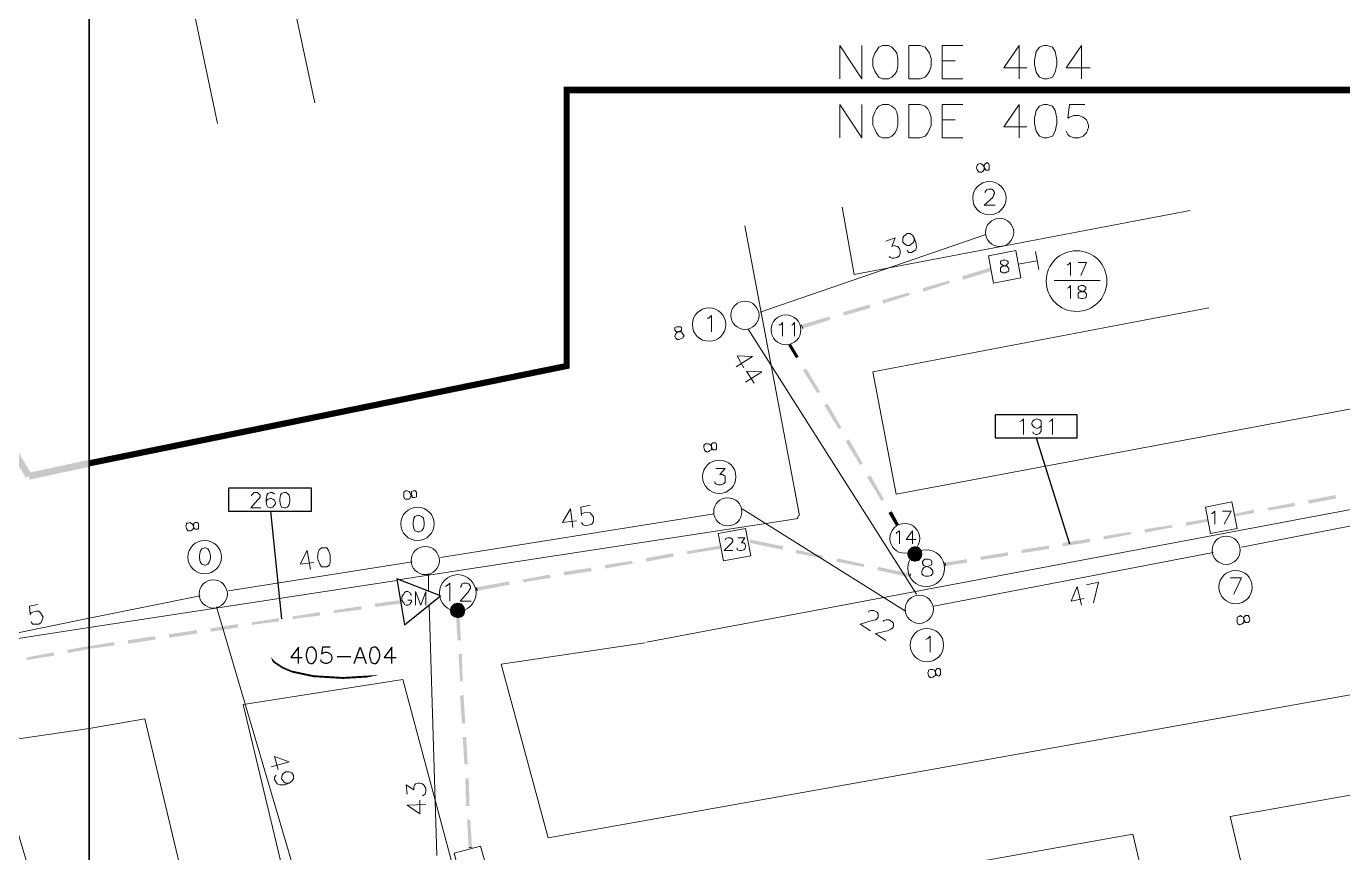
# Model space of a CAD drawing. Header units: millimetres. Extents: x -5 to 817, y 96 to 1062.
# Drawn here: x 134.7 to 261.7, y 830.2 to 910 of the extents above; entities that cross this region are included whole.
import ezdxf

# ---------------------------------------------------------------- set-up
doc = ezdxf.new("R2010")
doc.units = ezdxf.units.MM
for name, color, linetype, true_color in [('PDF_AERIAL', 8, 'Continuous', 0x808080), ('PDF_BORDER', 13, 'Continuous', 0xb85c5c), ('PDF_FEED', 11, 'Continuous', 0xff7f7f), ('PDF_FIBER', 8, 'Continuous', 0x808080), ('PDF_HCOUNT', 8, 'Continuous', 0x808080), ('PDF_LINEEXT', 73, 'Continuous', 0xa5dd6e), ('PDF_NODEBOUNDARY', 8, 'Continuous', 0x808080), ('PDF_POLENUMBER', 8, 'Continuous', 0x808080), ('PDF_RDBKGRD', 8, 'Continuous', 0x808080), ('PDF_STRAND', 8, 'Continuous', 0x808080)]:
    doc.layers.add(name, color=color, linetype=linetype, true_color=true_color)
doc.layers.add('PDF_DISTANCE', color=7, linetype='Continuous')

msp = doc.modelspace()

# ---------------------------------------------------------------- linework, layer by layer
at = {"layer": 'PDF_AERIAL', "lineweight": 9}
for points in [[(205.52, 882.37), (227.29, 889.87)], [(217.64, 889.22), (218.55, 889.55), (218.22, 888.72), (218.46, 888.8), (218.71, 888.72), (218.79, 888.72), (218.96, 888.47), (219.04, 888.31), (219.04, 888.06), (218.96, 887.81), (218.71, 887.65), (218.46, 887.57), (218.22, 887.57), (218.05, 887.65), (217.97, 887.73)], [(220.36, 889.55), (220.36, 889.22), (220.28, 889.05), (220.03, 888.89), (219.95, 888.8), (219.7, 888.8), (219.45, 888.97), (219.29, 889.13), (219.29, 889.22), (219.29, 889.55), (219.37, 889.71), (219.62, 889.87), (219.7, 889.96), (219.95, 889.96), (220.2, 889.79), (220.36, 889.55), (220.53, 889.13), (220.61, 888.64), (220.53, 888.39), (220.28, 888.23), (220.11, 888.14), (219.87, 888.14), (219.7, 888.31)], [(220.61, 855.16), (204.37, 880.72)], [(203.21, 877.1), (204.78, 878.08), (203.29, 878.17), (203.95, 877.01)], [(204.12, 875.61), (205.68, 876.6), (204.2, 876.68), (204.94, 875.53)], [(187.46, 861.6), (187.22, 863.41), (186.47, 862.09), (187.79, 862.25)], [(189.11, 863.74), (188.21, 863.57), (188.29, 862.75), (188.29, 862.91), (188.54, 863), (188.78, 863.08), (189.11, 863), (189.28, 862.83), (189.44, 862.58), (189.44, 862.42), (189.44, 862.17), (189.28, 861.93), (189.03, 861.84), (188.78, 861.76), (188.45, 861.84), (188.37, 861.93), (188.29, 862.09)], [(203.79, 863.41), (219.54, 853.52)], [(251.94, 859.7), (274.45, 864.07)], [(174.68, 858.71), (201.07, 862.91)], [(162.15, 857.56), (161.82, 859.37), (161.16, 858.05), (162.48, 858.21)], [(222.26, 854.01), (249.22, 859.2)], [(154.24, 855.49), (171.96, 858.3)], [(173.53, 857.14), (173.53, 855.49)], [(236.52, 854.09), (236.11, 855.91), (235.53, 854.5), (236.77, 854.75)], [(237.67, 854.34), (238.17, 856.32), (237.01, 856.07)], [(118.7, 848.32), (140.8, 852.86), (151.52, 855)], [(135.85, 854.18), (135.03, 854.01), (135.11, 853.19), (135.19, 853.35), (135.36, 853.43), (135.69, 853.52), (135.93, 853.52), (136.1, 853.35), (136.26, 853.1), (136.35, 852.94), (136.26, 852.69), (136.18, 852.44), (135.93, 852.28), (135.69, 852.28), (135.36, 852.28), (135.27, 852.36), (135.19, 852.53)], [(162.15, 823.17), (153.08, 853.93)], [(173.61, 854.18), (174.35, 829.94)], [(215.99, 853.43), (215.99, 853.52), (216.16, 853.6), (216.32, 853.6), (216.49, 853.6), (216.82, 853.43), (216.9, 853.27), (216.9, 853.19), (216.9, 852.94), (216.82, 852.77), (216.65, 852.69), (216.32, 852.61), (215.17, 852.28), (216.16, 851.62)], [(217.39, 852.53), (217.47, 852.61), (217.64, 852.69), (217.8, 852.69), (217.97, 852.69), (218.22, 852.53), (218.38, 852.36), (218.38, 852.2), (218.38, 852.03), (218.3, 851.87), (218.13, 851.78), (217.8, 851.62), (216.65, 851.37), (217.64, 850.71)], [(158.36, 838.51), (160.09, 839), (158.69, 839.5), (159.02, 838.26)], [(160.09, 836.94), (159.76, 836.94), (159.6, 837.03), (159.43, 837.27), (159.35, 837.36), (159.43, 837.69), (159.51, 837.85), (159.76, 838.02), (159.84, 838.02), (160.09, 838.02), (160.34, 837.93), (160.5, 837.69), (160.5, 837.6), (160.5, 837.36), (160.34, 837.11), (160.09, 836.94), (159.68, 836.78), (159.18, 836.78), (158.94, 836.86), (158.77, 837.11), (158.69, 837.27), (158.69, 837.52), (158.85, 837.69)], [(171.47, 835.87), (171.39, 836.78), (172.13, 836.28), (172.13, 836.53), (172.21, 836.78), (172.29, 836.86), (172.54, 836.94), (172.71, 836.94), (172.95, 836.86), (173.12, 836.7), (173.28, 836.45), (173.28, 836.2), (173.2, 835.87), (173.12, 835.79), (172.95, 835.71)], [(173.28, 834.88), (171.47, 834.8), (172.71, 833.98), (172.71, 835.29)]]:
    msp.add_lwpolyline(points, dxfattribs=at)
msp.add_lwpolyline([(163.22, 859.62), (162.98, 859.45), (162.89, 859.2), (162.81, 858.71), (162.89, 858.46), (163.06, 858.05), (163.22, 857.8), (163.55, 857.8), (163.72, 857.8), (163.97, 857.97), (164.05, 858.21), (164.05, 858.71), (164.05, 858.96), (163.88, 859.37), (163.72, 859.62), (163.39, 859.62)], close=True, dxfattribs=at)
at = {"layer": 'PDF_BORDER', "lineweight": 25}
msp.add_lwpolyline([(140.8, 763.4), (140.8, 1056.09), (140.8, 746.99), (8.06, 746.99)], dxfattribs=at)
at = {"layer": 'PDF_DISTANCE', "color": 145, "lineweight": 25, "true_color": 0x4a8395}
for points in [[(228.19, 870.25), (236.11, 870.25), (236.11, 872.48), (228.19, 872.48)], [(154.24, 863.16), (162.23, 863.16), (162.23, 865.39), (154.24, 865.39)]]:
    msp.add_lwpolyline(points, close=True, dxfattribs=at)
at = {"layer": 'PDF_DISTANCE', "lineweight": 0}
for points in [[(230.58, 871.82), (230.75, 871.9), (230.91, 872.07), (230.91, 870.58)], [(232.64, 871.57), (232.64, 871.41), (232.48, 871.24), (232.23, 871.16), (231.99, 871.24), (231.82, 871.41), (231.74, 871.57), (231.74, 871.65), (231.82, 871.9), (231.99, 871.98), (232.23, 872.07), (232.48, 871.98), (232.64, 871.9), (232.64, 871.57), (232.64, 871.24), (232.64, 870.91), (232.48, 870.66), (232.23, 870.58), (232.15, 870.58), (231.9, 870.66), (231.82, 870.83)], [(233.39, 871.82), (233.55, 871.9), (233.72, 872.07), (233.72, 870.58)], [(156.46, 864.65), (156.46, 864.73), (156.55, 864.81), (156.63, 864.89), (156.71, 864.98), (157.04, 864.98), (157.12, 864.89), (157.21, 864.81), (157.29, 864.73), (157.29, 864.56), (157.21, 864.4), (157.04, 864.23), (156.38, 863.49), (157.37, 863.49)], [(158.69, 864.81), (158.61, 864.89), (158.44, 864.98), (158.28, 864.98), (158.03, 864.89), (157.95, 864.73), (157.87, 864.32), (157.87, 863.99), (157.95, 863.74), (158.03, 863.57), (158.28, 863.49), (158.36, 863.49), (158.52, 863.57), (158.69, 863.74), (158.77, 863.9), (158.77, 863.99), (158.69, 864.23), (158.52, 864.32), (158.36, 864.4), (158.28, 864.4), (158.03, 864.32), (157.95, 864.23), (157.87, 863.99)]]:
    msp.add_lwpolyline(points, dxfattribs=at)
at = {"layer": 'PDF_DISTANCE', "color": 145, "lineweight": 25, "true_color": 0x4a8395}
for points in [[(232.15, 870.25), (235.37, 860.03)], [(158.28, 863.16), (159.35, 852.77)]]:
    msp.add_lwpolyline(points, dxfattribs=at)
at = {"layer": 'PDF_DISTANCE', "lineweight": 0}
msp.add_lwpolyline([(159.6, 864.98), (159.35, 864.89), (159.27, 864.73), (159.18, 864.32), (159.18, 864.15), (159.27, 863.82), (159.35, 863.57), (159.6, 863.49), (159.76, 863.49), (159.93, 863.57), (160.09, 863.82), (160.17, 864.15), (160.17, 864.32), (160.09, 864.73), (159.93, 864.89), (159.76, 864.98)], close=True, dxfattribs=at)
at = {"layer": 'PDF_FEED', "lineweight": 20}
for points in [[(230.67, 885.67), (230.17, 888.31), (227.53, 887.81), (228.03, 885.18)], [(251.03, 864.07), (248.47, 863.57), (248.97, 861.02), (251.53, 861.51)], [(201.48, 861.02), (201.97, 858.38), (204.61, 858.87), (204.12, 861.51)], [(221.43, 858.54), (221.27, 858.46), (221.18, 858.3), (221.18, 858.13), (221.27, 857.97), (221.35, 857.89), (221.68, 857.8), (221.93, 857.72), (222.09, 857.56), (222.17, 857.39), (222.17, 857.14), (222.09, 857.06), (222.01, 856.98), (221.76, 856.9), (221.43, 856.9), (221.27, 856.98), (221.18, 857.06), (221.1, 857.14), (221.1, 857.39), (221.18, 857.56), (221.27, 857.72), (221.51, 857.8), (221.84, 857.89), (222.01, 857.97), (222.09, 858.13), (222.09, 858.3), (222.01, 858.46), (221.76, 858.54)], [(178.56, 830.84), (176, 830.18), (176.66, 827.63), (179.3, 828.29)]]:
    msp.add_lwpolyline(points, close=True, dxfattribs=at)
for points in [[(228.85, 888.06), (228.85, 888.06)], [(232.4, 886.49), (232.07, 888.23)], [(227.78, 886.49), (227.78, 886.49)], [(230.42, 886.99), (232.23, 887.32)], [(230.42, 886.99), (230.42, 886.99)], [(229.35, 885.42), (229.35, 885.42)], [(233.88, 885.42), (238.33, 885.42)], [(207.83, 882.12), (207.83, 882.12)], [(206.67, 880.48), (206.67, 880.48)], [(209.56, 880.97), (209.56, 880.97)], [(208.41, 879.24), (208.41, 879.24)], [(249.71, 863.82), (249.71, 863.82)], [(248.72, 862.34), (248.72, 862.34)], [(251.28, 862.83), (251.28, 862.83)], [(202.8, 861.27), (202.8, 861.27)], [(218.79, 861.84), (218.79, 861.84)], [(220.85, 861.43), (220.85, 861.43)], [(250.21, 861.27), (250.21, 861.27)], [(201.73, 859.7), (201.73, 859.7)], [(204.37, 860.19), (204.37, 860.19)], [(218.3, 859.86), (218.3, 859.86)], [(203.29, 858.63), (203.29, 858.63)], [(220.36, 859.37), (220.36, 859.37)], [(175.18, 855.91), (175.34, 855.99), (175.59, 856.24), (175.59, 854.5)], [(176.66, 855.82), (176.66, 855.91), (176.75, 856.07), (176.75, 856.15), (176.91, 856.24), (177.24, 856.24), (177.41, 856.15), (177.49, 856.07), (177.57, 855.91), (177.57, 855.74), (177.49, 855.58), (177.32, 855.33), (176.58, 854.5), (177.65, 854.5)], [(177.32, 830.51), (177.32, 830.51)]]:
    msp.add_lwpolyline(points, dxfattribs=at)
at = {"layer": 'PDF_FEED', "color": 7, "lineweight": 9}
for points in [[(228.93, 887.4), (228.77, 887.32), (228.69, 887.24), (228.69, 887.07), (228.77, 886.99), (228.93, 886.91), (229.18, 886.82), (229.35, 886.82), (229.43, 886.66), (229.51, 886.58), (229.51, 886.41), (229.43, 886.25), (229.35, 886.25), (229.18, 886.16), (228.93, 886.16), (228.77, 886.25), (228.69, 886.25), (228.69, 886.41), (228.69, 886.58), (228.69, 886.66), (228.85, 886.82), (229.02, 886.82), (229.26, 886.91), (229.35, 886.99), (229.43, 887.07), (229.43, 887.24), (229.35, 887.32), (229.18, 887.4)], [(236.44, 884.93), (236.27, 884.85), (236.19, 884.76), (236.19, 884.6), (236.27, 884.52), (236.44, 884.43), (236.6, 884.35), (236.85, 884.35), (236.93, 884.19), (237.01, 884.1), (237.01, 883.94), (236.93, 883.77), (236.85, 883.77), (236.68, 883.69), (236.44, 883.69), (236.27, 883.77), (236.19, 883.77), (236.19, 883.94), (236.19, 884.1), (236.19, 884.19), (236.36, 884.35), (236.52, 884.35), (236.77, 884.43), (236.85, 884.52), (236.93, 884.6), (236.93, 884.76), (236.85, 884.85), (236.68, 884.93)]]:
    msp.add_lwpolyline(points, close=True, dxfattribs=at)
for points in [[(235.12, 886.91), (235.28, 886.99), (235.45, 887.15), (235.45, 885.92)], [(236.44, 885.92), (237.01, 887.15), (236.19, 887.15)], [(235.12, 884.68), (235.28, 884.76), (235.45, 884.93), (235.45, 883.69)], [(207.33, 881.14), (207.5, 881.14), (207.66, 881.38), (207.66, 880.06)], [(208.57, 881.14), (208.65, 881.14), (208.82, 881.38), (208.82, 880.06)], [(249.05, 862.91), (249.22, 863), (249.38, 863.16), (249.38, 861.93)], [(250.29, 861.93), (250.95, 863.16), (250.12, 863.16)], [(218.63, 861.02), (218.71, 861.1), (218.96, 861.27), (218.96, 860.03)], [(220.2, 860.03), (220.2, 861.27), (219.62, 860.44), (220.53, 860.44)], [(202.14, 860.36), (202.22, 860.52), (202.39, 860.61), (202.63, 860.61), (202.72, 860.52), (202.8, 860.52), (202.88, 860.36), (202.88, 860.28), (202.8, 860.11), (202.63, 859.95), (202.06, 859.37), (202.88, 859.37)], [(203.38, 860.61), (204.04, 860.61), (203.71, 860.11), (203.87, 860.11), (203.95, 860.11), (204.04, 860.03), (204.12, 859.86), (204.12, 859.7), (204.04, 859.53), (203.95, 859.45), (203.71, 859.37), (203.54, 859.37), (203.38, 859.45), (203.29, 859.45), (203.29, 859.62)], [(171.88, 855.08), (171.8, 855.16), (171.72, 855.33), (171.55, 855.41), (171.39, 855.41), (171.22, 855.33), (171.14, 855.16), (171.06, 855.08), (170.97, 854.92), (170.97, 854.59), (171.06, 854.42), (171.14, 854.34), (171.22, 854.18), (171.39, 854.09), (171.55, 854.09), (171.72, 854.18), (171.8, 854.34), (171.88, 854.42), (171.88, 854.59), (171.55, 854.59)], [(172.29, 854.09), (172.29, 855.41), (172.79, 854.09), (173.28, 855.41), (173.28, 854.09)]]:
    msp.add_lwpolyline(points, dxfattribs=at)
at = {"layer": 'PDF_FEED', "lineweight": 0}
for points in [[(209.64, 880.81), (209.48, 881.14)], [(218.88, 861.93), (218.63, 861.76)], [(220.03, 857.14), (219.95, 856.81)], [(223.41, 857.89), (223.33, 858.21)], [(178.23, 855.49), (178.15, 855.82)], [(177.73, 830.76), (177.41, 830.68)]]:
    msp.add_lwpolyline(points, dxfattribs=at)
msp.add_lwpolyline([(140.72, 850.14), (140.8, 849.89)], close=True, dxfattribs=at)
at = {"layer": 'PDF_FEED', "lineweight": 20}
for centre, radius in [((236.04, 885.37), 2.93), ((208.01, 880.67), 1.44), ((219.47, 860.55), 1.44), ((221.53, 857.67), 1.77), ((176.35, 855.28), 1.77)]:
    msp.add_circle(centre, radius, dxfattribs=at)
at = {"layer": 'PDF_FEED', "transparency": 33554559}
for points in [[(227.7, 886.66), (225.14, 885.51), (224.98, 885.83)], [(227.78, 886.33), (227.7, 886.66), (225.14, 885.51)], [(223.74, 885.42), (221.27, 884.35), (221.18, 884.68)], [(223.82, 885.18), (223.74, 885.42), (221.27, 884.35)], [(219.87, 884.27), (217.39, 883.2), (217.31, 883.53)], [(219.95, 884.02), (219.87, 884.27), (217.39, 883.2)], [(216.07, 883.11), (213.6, 882.04), (213.52, 882.37)], [(216.16, 882.78), (216.07, 883.11), (213.6, 882.04)], [(212.2, 881.96), (209.64, 880.81), (209.48, 881.14)], [(212.28, 881.63), (212.2, 881.96), (209.64, 880.81)], [(208.49, 879.32), (208.24, 879.16), (209.23, 878.08)], [(208.24, 879.16), (209.23, 878.08), (208.98, 877.92)], [(209.97, 876.93), (209.64, 876.77), (211.29, 874.7)], [(209.64, 876.77), (211.29, 874.7), (211.04, 874.54)], [(212.03, 873.55), (211.7, 873.39), (213.35, 871.24)], [(211.7, 873.39), (213.35, 871.24), (213.1, 871.08)], [(214.09, 870.09), (213.76, 869.92), (215.41, 867.78)], [(213.76, 869.92), (215.41, 867.78), (215.17, 867.61)], [(216.16, 866.62), (215.83, 866.46), (217.47, 864.32)], [(215.83, 866.46), (217.47, 864.32), (217.23, 864.15)], [(258.37, 864.23), (258.45, 863.9), (261.01, 864.73)], [(258.45, 863.9), (261.01, 864.73), (261.09, 864.4)], [(254.49, 863.49), (254.49, 863.24), (257.05, 863.99)], [(254.49, 863.24), (257.05, 863.99), (257.13, 863.66)], [(218.22, 863.16), (217.89, 863), (218.88, 861.93)], [(217.89, 863), (218.88, 861.93), (218.63, 861.76)], [(248.72, 862.17), (248.64, 862.42), (246.58, 861.76)], [(248.64, 862.42), (246.58, 861.76), (246.58, 862.09)], [(251.28, 862.91), (251.36, 862.67), (253.17, 863.33)], [(251.36, 862.67), (253.17, 863.33), (253.17, 863)], [(241.3, 860.94), (241.3, 861.18), (238.66, 860.44)], [(241.3, 861.18), (238.66, 860.44), (238.66, 860.77)], [(245.26, 861.6), (245.26, 861.84), (242.62, 861.1)], [(245.26, 861.84), (242.62, 861.1), (242.62, 861.43)], [(201.64, 859.86), (198.51, 859.04), (198.43, 859.29)], [(201.64, 859.53), (201.64, 859.86), (198.51, 859.04)], [(204.53, 860.44), (204.53, 860.11), (207.75, 859.78)], [(204.53, 860.11), (207.75, 859.78), (207.66, 859.45)], [(220.11, 859.7), (220.44, 859.04), (219.78, 859.37)], [(220.44, 859.78), (220.11, 859.7), (220.44, 859.04)], [(220.44, 859.04), (220.85, 859.7), (220.44, 859.78)], [(221.1, 859.37), (220.44, 859.04), (220.85, 859.7)], [(233.39, 859.53), (233.39, 859.86), (230.75, 859.12)], [(233.39, 859.86), (230.75, 859.12), (230.75, 859.45)], [(237.34, 860.19), (237.34, 860.52), (234.71, 859.78)], [(237.34, 860.52), (234.71, 859.78), (234.71, 860.11)], [(193.15, 858.38), (190.6, 857.64), (190.51, 857.97)], [(193.24, 858.13), (193.15, 858.38), (190.6, 857.64)], [(197.11, 859.12), (194.55, 858.3), (194.47, 858.63)], [(197.19, 858.79), (197.11, 859.12), (194.55, 858.3)], [(208.98, 859.45), (208.98, 859.12), (211.62, 858.87)], [(208.98, 859.12), (211.62, 858.87), (211.54, 858.63)], [(212.94, 858.63), (212.86, 858.3), (215.58, 858.05)], [(220.44, 859.04), (219.78, 859.37), (219.7, 859.04)], [(219.7, 859.04), (219.78, 858.71), (220.44, 859.04)], [(219.78, 858.71), (220.44, 859.04), (220.11, 858.38)], [(220.44, 859.04), (220.11, 858.38), (220.44, 858.3)], [(221.18, 859.04), (221.1, 859.37), (220.44, 859.04)], [(220.44, 858.3), (220.85, 858.38), (220.44, 859.04)], [(220.85, 858.38), (220.44, 859.04), (221.1, 858.71)], [(220.44, 859.04), (221.1, 858.71), (221.18, 859.04)], [(225.47, 858.54), (223.41, 857.89), (223.33, 858.21)], [(225.47, 858.21), (225.47, 858.54), (223.41, 857.89)], [(229.43, 858.87), (229.43, 859.2), (226.79, 858.46)], [(229.43, 859.2), (226.79, 858.46), (226.79, 858.79)], [(185.24, 857.06), (182.68, 856.32), (182.6, 856.57)], [(185.32, 856.73), (185.24, 857.06), (182.68, 856.32)], [(189.2, 857.72), (186.64, 856.98), (186.56, 857.31)], [(189.28, 857.39), (189.2, 857.72), (186.64, 856.98)], [(212.86, 858.3), (215.58, 858.05), (215.5, 857.8)], [(216.9, 857.8), (216.82, 857.47), (220.03, 857.14)], [(216.82, 857.47), (220.03, 857.14), (219.95, 856.81)], [(181.28, 856.4), (178.23, 855.49), (178.15, 855.82)], [(181.36, 856.07), (181.28, 856.4), (178.23, 855.49)], [(170.81, 854.59), (168.42, 853.93), (168.34, 854.26)], [(170.89, 854.26), (170.81, 854.59), (168.42, 853.93)], [(163.06, 853.1), (163.06, 853.43), (160.42, 852.77)], [(163.06, 853.43), (160.42, 852.77), (160.42, 853.02)], [(167.1, 853.68), (167.02, 854.01), (164.38, 853.35)], [(167.02, 854.01), (164.38, 853.35), (164.38, 853.6)], [(176.33, 853.6), (175.67, 853.93), (175.59, 853.6)], [(175.59, 853.6), (175.67, 853.19), (176.33, 853.6)], [(176, 854.26), (176.33, 853.6), (175.67, 853.93)], [(175.67, 853.19), (176.33, 853.6), (176, 852.94)], [(176.33, 854.34), (176, 854.26), (176.33, 853.6)], [(176.33, 853.6), (176, 852.94), (176.33, 852.86)], [(176.5, 853.43), (176.17, 853.43), (176.66, 850.71)], [(176.17, 853.43), (176.66, 850.71), (176.33, 850.71)], [(176.33, 853.6), (176.75, 854.26), (176.33, 854.34)], [(176.99, 853.93), (176.33, 853.6), (176.75, 854.26)], [(177.08, 853.6), (176.99, 853.93), (176.33, 853.6)], [(176.33, 852.86), (176.75, 852.94), (176.33, 853.6)], [(176.75, 852.94), (176.33, 853.6), (176.99, 853.19)], [(176.33, 853.6), (176.99, 853.19), (177.08, 853.6)], [(155.14, 851.95), (155.14, 852.28), (152.51, 851.54)], [(155.14, 852.28), (152.51, 851.54), (152.51, 851.87)], [(159.1, 852.53), (159.1, 852.86), (156.46, 852.2)], [(159.1, 852.86), (156.46, 852.2), (156.46, 852.44)], [(147.15, 851.12), (144.59, 850.38), (144.51, 850.71)], [(147.23, 850.79), (147.15, 851.12), (144.59, 850.38)], [(151.19, 851.7), (148.55, 850.96), (148.47, 851.29)], [(151.19, 851.37), (151.19, 851.7), (148.55, 850.96)], [(134.78, 849.06), (134.78, 848.82), (137.42, 849.56)], [(134.78, 848.82), (137.42, 849.56), (137.42, 849.23)], [(138.74, 849.81), (138.74, 849.48), (140.72, 850.14)], [(138.74, 849.48), (140.72, 850.14), (140.8, 849.89)], [(143.19, 850.55), (140.8, 849.89), (140.72, 850.14)], [(143.27, 850.22), (143.19, 850.55), (140.8, 849.89)], [(176.75, 849.39), (176.42, 849.39), (176.83, 846.75)], [(176.42, 849.39), (176.83, 846.75), (176.58, 846.75)], [(176.91, 845.44), (176.58, 845.35), (177.08, 842.71)], [(176.58, 845.35), (177.08, 842.71), (176.75, 842.71)], [(177.16, 841.4), (176.83, 841.4), (177.32, 838.76)], [(176.83, 841.4), (177.32, 838.76), (176.99, 838.76)], [(177.41, 837.44), (177.08, 837.36), (177.49, 834.72)], [(177.08, 837.36), (177.49, 834.72), (177.16, 834.72)], [(177.57, 833.4), (177.24, 833.4), (177.73, 830.76)], [(177.24, 833.4), (177.73, 830.76), (177.41, 830.68)]]:
    msp.add_solid(points, dxfattribs=at)
at = {"layer": 'PDF_FIBER', "transparency": 33554559}
for points in [[(123.07, 886.99), (122.5, 886.66), (135.27, 866.71)], [(122.5, 886.66), (135.27, 866.71), (134.7, 866.38)], [(134.94, 866.87), (135.03, 866.21), (140.72, 868.11)], [(135.03, 866.21), (140.72, 868.11), (140.8, 867.45)]]:
    msp.add_solid(points, dxfattribs=at)
at = {"layer": 'PDF_HCOUNT', "lineweight": 9}
for points in [[(227.2, 893.91), (227.29, 894.08), (227.37, 894.16), (227.53, 894.24), (227.86, 894.24), (227.95, 894.16), (228.03, 894.08), (228.11, 893.91), (228.11, 893.83), (228.03, 893.67), (227.95, 893.42), (227.12, 892.68), (228.19, 892.68)], [(200.41, 881.79), (200.57, 881.79), (200.82, 882.04), (200.82, 880.48)], [(201.23, 867.28), (202.14, 867.28), (201.64, 866.71), (201.89, 866.71), (202.06, 866.62), (202.14, 866.54), (202.14, 866.29), (202.14, 866.21), (202.14, 865.97), (201.97, 865.8), (201.73, 865.72), (201.48, 865.72), (201.23, 865.8), (201.15, 865.88), (201.15, 866.05)], [(251.2, 855.16), (251.94, 856.73), (250.87, 856.73)], [(221.51, 850.79), (221.68, 850.88), (221.93, 851.12), (221.93, 849.56)]]:
    msp.add_lwpolyline(points, dxfattribs=at)
for points in [[(172.46, 862.75), (172.21, 862.67), (172.13, 862.5), (172.05, 862.09), (172.05, 861.84), (172.13, 861.51), (172.21, 861.27), (172.46, 861.18), (172.62, 861.18), (172.87, 861.27), (173.04, 861.51), (173.12, 861.84), (173.12, 862.09), (173.04, 862.5), (172.87, 862.67), (172.62, 862.75)], [(151.93, 859.62), (151.68, 859.53), (151.52, 859.29), (151.43, 858.87), (151.43, 858.63), (151.52, 858.3), (151.68, 858.05), (151.93, 857.97), (152.01, 857.97), (152.26, 858.05), (152.42, 858.3), (152.51, 858.63), (152.51, 858.87), (152.42, 859.29), (152.26, 859.53), (152.01, 859.62)]]:
    msp.add_lwpolyline(points, close=True, dxfattribs=at)
for centre in [(227.63, 893.37), (200.59, 881.17), (201.58, 866.49), (172.47, 861.95), (151.94, 858.74), (251.38, 855.85), (221.61, 850.25)]:
    msp.add_circle(centre, 1.61, dxfattribs=at)
at = {"layer": 'PDF_LINEEXT', "lineweight": 25}
for points in [[(170.48, 856.65), (171.22, 852.2), (174.68, 855)], [(162.15, 850.05), (161.91, 849.97), (161.82, 849.72), (161.74, 849.39), (161.74, 849.15), (161.82, 848.82), (161.91, 848.57), (162.15, 848.49), (162.32, 848.49), (162.48, 848.57), (162.65, 848.82), (162.73, 849.15), (162.73, 849.39), (162.65, 849.72), (162.48, 849.97), (162.32, 850.05)], [(168.25, 850.05), (168.01, 849.97), (167.92, 849.72), (167.84, 849.39), (167.84, 849.15), (167.92, 848.82), (168.01, 848.57), (168.25, 848.49), (168.42, 848.49), (168.58, 848.57), (168.75, 848.82), (168.83, 849.15), (168.83, 849.39), (168.75, 849.72), (168.58, 849.97), (168.42, 850.05)]]:
    msp.add_lwpolyline(points, close=True, dxfattribs=at)
at = {"layer": 'PDF_LINEEXT', "lineweight": 0}
msp.add_lwpolyline([(158.4, 848.9, 0.165, 0.165, 0), (158.65, 848.61, 0.165, 0.165, 0), (159.47, 848.07, 0.162, 0.162, 0), (160.34, 847.7, 0.184, 0.184, 0), (162.44, 847.25, 0.184, 0.184, 0), (165.29, 847.08, 0.184, 0.184, 0), (168.17, 847.25, 0, 0, 0), (170.27, 847.7, 0, 0, 0), (171.18, 848.07, 0, 0, 0), (172, 848.61, 0, 0, 0), (172.21, 848.9, 0, 0, 0), (172.29, 849.31, 0, 0, 0), (172.21, 849.68, 0, 0, 0), (172, 849.97, 0, 0, 0), (171.18, 850.46, 0, 0, 0), (170.27, 850.88, 0, 0, 0), (168.17, 851.33, 0, 0, 0), (165.29, 851.54, 0, 0, 0), (162.44, 851.33, 0, 0, 0), (160.34, 850.88, 0, 0, 0), (159.47, 850.46, 0, 0, 0), (158.65, 849.97, 0, 0, 0), (158.4, 849.68, 0, 0, 0), (158.28, 849.31, 0, 0, 0)], format="xyseb", close=True, dxfattribs=at)
at = {"layer": 'PDF_LINEEXT', "lineweight": 25}
for points in [[(161, 848.49), (161, 850.05), (160.26, 849.06), (161.33, 849.06)], [(164.05, 850.05), (163.31, 850.05), (163.22, 849.39), (163.31, 849.48), (163.55, 849.56), (163.72, 849.56), (163.97, 849.48), (164.13, 849.31), (164.21, 849.06), (164.21, 848.98), (164.13, 848.73), (163.97, 848.57), (163.72, 848.49), (163.55, 848.49), (163.31, 848.57), (163.22, 848.65), (163.14, 848.82)], [(166.36, 848.49), (166.93, 850.05), (167.51, 848.49)], [(169.98, 848.49), (169.98, 850.05), (169.24, 849.06), (170.4, 849.06)], [(164.71, 849.15), (166.03, 849.15)], [(166.6, 849.06), (167.26, 849.06)]]:
    msp.add_lwpolyline(points, dxfattribs=at)
at = {"layer": 'PDF_NODEBOUNDARY', "lineweight": 0}
msp.add_lwpolyline([(140.76, 867.78, 0.6, 0.6, 0), (186.85, 877.18, 0.577, 0.577, 0), (186.85, 903.81, 0.66, 0.66, 0), (265.21, 903.81, 0.66, 0.66, 0), (265.21, 1047.84, 0.66, 0.66, 0), (311.79, 1047.84, 0.66, 0.66, 0), (506.95, 1047.84, 0.66, 0.66, 0), (506.95, 849.85, 0.66, 0.66, 0), (712.9, 849.89, 0, 0, 0)], format="xyseb", dxfattribs=at)
at = {"layer": 'PDF_NODEBOUNDARY', "lineweight": 9}
for points in [[(213.19, 904.88), (213.19, 908.1), (215.33, 904.88), (215.33, 908.1)], [(225.06, 904.88), (223.08, 904.88), (223.08, 908.1), (225.06, 908.1)], [(230.5, 904.88), (230.5, 908.1), (229.02, 905.95), (231.24, 905.95)], [(236.52, 904.88), (236.52, 908.1), (235.04, 905.95), (237.34, 905.95)], [(223.08, 906.61), (224.32, 906.61)], [(213.19, 899.19), (213.19, 902.41), (215.33, 899.19), (215.33, 902.41)], [(225.06, 899.19), (223.08, 899.19), (223.08, 902.41), (225.06, 902.41)], [(230.5, 899.19), (230.5, 902.41), (229.02, 900.26), (231.24, 900.26)], [(236.85, 902.41), (235.37, 902.41), (235.2, 901.09), (235.37, 901.17), (235.78, 901.34), (236.27, 901.34), (236.68, 901.17), (237.01, 900.92), (237.18, 900.43), (237.18, 900.18), (237.01, 899.69), (236.68, 899.36), (236.27, 899.19), (235.78, 899.19), (235.37, 899.36), (235.2, 899.52), (235.04, 899.85)], [(223.08, 900.92), (224.32, 900.92)]]:
    msp.add_lwpolyline(points, dxfattribs=at)
for points in [[(217.31, 908.1), (216.98, 907.93), (216.73, 907.6), (216.57, 907.35), (216.4, 906.86), (216.4, 906.12), (216.57, 905.62), (216.73, 905.37), (216.98, 905.05), (217.31, 904.88), (217.89, 904.88), (218.22, 905.05), (218.55, 905.37), (218.71, 905.62), (218.79, 906.12), (218.79, 906.86), (218.71, 907.35), (218.55, 907.6), (218.22, 907.93), (217.89, 908.1)], [(219.87, 904.88), (219.87, 908.1), (220.94, 908.1), (221.43, 907.93), (221.68, 907.6), (221.84, 907.35), (222.01, 906.86), (222.01, 906.12), (221.84, 905.62), (221.68, 905.37), (221.43, 905.05), (220.94, 904.88)], [(232.89, 908.1), (232.48, 907.93), (232.15, 907.52), (231.99, 906.69), (231.99, 906.28), (232.15, 905.54), (232.48, 905.05), (232.89, 904.88), (233.22, 904.88), (233.72, 905.05), (233.96, 905.54), (234.13, 906.28), (234.13, 906.69), (233.96, 907.52), (233.72, 907.93), (233.22, 908.1)], [(217.31, 902.41), (216.98, 902.24), (216.73, 901.99), (216.57, 901.66), (216.4, 901.17), (216.4, 900.43), (216.57, 900.02), (216.73, 899.69), (216.98, 899.36), (217.31, 899.19), (217.89, 899.19), (218.22, 899.36), (218.55, 899.69), (218.71, 900.02), (218.79, 900.43), (218.79, 901.17), (218.71, 901.66), (218.55, 901.99), (218.22, 902.24), (217.89, 902.41)], [(219.87, 899.19), (219.87, 902.41), (220.94, 902.41), (221.43, 902.24), (221.68, 901.99), (221.84, 901.66), (222.01, 901.17), (222.01, 900.43), (221.84, 900.02), (221.68, 899.69), (221.43, 899.36), (220.94, 899.19)], [(232.89, 902.41), (232.48, 902.24), (232.15, 901.83), (231.99, 901.09), (231.99, 900.59), (232.15, 899.85), (232.48, 899.36), (232.89, 899.19), (233.22, 899.19), (233.72, 899.36), (233.96, 899.85), (234.13, 900.59), (234.13, 901.09), (233.96, 901.83), (233.72, 902.24), (233.22, 902.41)]]:
    msp.add_lwpolyline(points, close=True, dxfattribs=at)
at = {"layer": 'PDF_POLENUMBER', "lineweight": 9}
for points in [[(227.62, 896.55), (227.53, 896.72), (227.37, 896.8), (227.29, 896.72), (227.2, 896.64), (227.12, 896.55), (227.12, 896.31), (227.12, 896.14), (227.04, 895.98), (226.87, 895.89), (226.71, 895.89), (226.63, 895.89), (226.54, 895.98), (226.46, 896.14), (226.38, 896.31), (226.46, 896.55), (226.54, 896.64), (226.79, 896.72), (226.87, 896.64), (227.04, 896.55), (227.12, 896.39), (227.2, 896.22), (227.29, 896.06), (227.45, 896.06), (227.53, 896.06), (227.62, 896.14), (227.62, 896.31)], [(197.44, 880.97), (197.28, 880.89), (197.28, 880.72), (197.28, 880.64), (197.36, 880.56), (197.44, 880.48), (197.69, 880.48), (197.93, 880.48), (198.02, 880.31), (198.1, 880.23), (198.18, 880.06), (198.1, 879.98), (198.1, 879.9), (197.93, 879.82), (197.69, 879.73), (197.52, 879.73), (197.44, 879.82), (197.36, 879.9), (197.28, 880.06), (197.36, 880.23), (197.44, 880.39), (197.6, 880.48), (197.85, 880.56), (197.93, 880.64), (197.93, 880.72), (197.93, 880.89), (197.85, 880.97), (197.69, 880.97)], [(201.31, 869.59), (201.23, 869.76), (201.07, 869.76), (200.99, 869.76), (200.82, 869.68), (200.82, 869.51), (200.82, 869.35), (200.82, 869.1), (200.66, 869.02), (200.57, 868.93), (200.41, 868.85), (200.33, 868.93), (200.24, 868.93), (200.16, 869.1), (200.08, 869.35), (200.08, 869.51), (200.16, 869.59), (200.24, 869.68), (200.41, 869.68), (200.57, 869.68), (200.66, 869.59), (200.82, 869.43), (200.9, 869.18), (200.99, 869.1), (201.07, 869.1), (201.23, 869.1), (201.31, 869.18), (201.31, 869.35)], [(172.38, 864.98), (172.29, 865.14), (172.13, 865.14), (172.05, 865.14), (171.88, 865.06), (171.88, 864.98), (171.88, 864.73), (171.8, 864.56), (171.72, 864.4), (171.63, 864.32), (171.47, 864.32), (171.3, 864.32), (171.22, 864.4), (171.14, 864.56), (171.14, 864.81), (171.14, 864.98), (171.22, 865.06), (171.3, 865.14), (171.47, 865.14), (171.63, 865.06), (171.72, 864.98), (171.8, 864.81), (171.96, 864.65), (171.96, 864.48), (172.13, 864.48), (172.21, 864.48), (172.38, 864.56), (172.38, 864.73)], [(151.35, 861.93), (151.27, 862.09), (151.1, 862.09), (151.02, 862.09), (150.94, 862.01), (150.86, 861.93), (150.86, 861.68), (150.86, 861.51), (150.69, 861.35), (150.61, 861.27), (150.44, 861.27), (150.36, 861.27), (150.28, 861.35), (150.2, 861.51), (150.12, 861.76), (150.2, 861.93), (150.2, 862.01), (150.36, 862.01), (150.53, 862.09), (150.61, 862.01), (150.77, 861.93), (150.86, 861.76), (150.94, 861.51), (151.02, 861.43), (151.1, 861.43), (151.27, 861.43), (151.35, 861.51), (151.35, 861.68)], [(252.68, 852.94), (252.6, 853.1), (252.51, 853.1), (252.35, 853.1), (252.27, 853.02), (252.19, 852.94), (252.19, 852.69), (252.19, 852.44), (252.1, 852.36), (251.94, 852.28), (251.77, 852.2), (251.69, 852.28), (251.61, 852.28), (251.53, 852.44), (251.53, 852.69), (251.53, 852.86), (251.53, 852.94), (251.69, 853.02), (251.86, 853.1), (251.94, 853.02), (252.1, 852.94), (252.19, 852.77), (252.27, 852.53), (252.35, 852.44), (252.51, 852.44), (252.6, 852.44), (252.68, 852.53), (252.76, 852.69)], [(222.92, 847.83), (222.83, 847.99), (222.67, 847.99), (222.59, 847.99), (222.5, 847.91), (222.42, 847.74), (222.42, 847.5), (222.42, 847.33), (222.34, 847.25), (222.17, 847.17), (222.01, 847.08), (221.93, 847.17), (221.84, 847.17), (221.76, 847.33), (221.68, 847.58), (221.76, 847.74), (221.76, 847.83), (221.93, 847.91), (222.09, 847.91), (222.17, 847.91), (222.34, 847.83), (222.42, 847.66), (222.5, 847.41), (222.59, 847.33), (222.75, 847.25), (222.83, 847.33), (222.92, 847.41), (222.92, 847.58)]]:
    msp.add_lwpolyline(points, close=True, dxfattribs=at)
at = {"layer": 'PDF_RDBKGRD', "lineweight": 0}
for points in [[(122.17, 974.3), (137.25, 976.2), (140.8, 959.38), (153.17, 900.59)], [(275.85, 971.17), (282.36, 971.58), (278.65, 907.44), (292.01, 878.58), (218.63, 864.81), (216.4, 876.6), (248.8, 882.78)], [(170.48, 856.48), (140.8, 851.95), (128.51, 850.05), (120.85, 875.61), (115.57, 884.93), (107.32, 893.91), (97.35, 897.71), (62.31, 900.76), (58.68, 901.09), (54.72, 902.9), (52.83, 905.62), (43.92, 941.98), (37.41, 951.3), (25.95, 951.96), (8.06, 945.69)], [(192.82, 920.22), (159.68, 916.09), (162.56, 902.57)], [(246.99, 892.18), (214.59, 886), (213.43, 892.51)], [(204.04, 890.7), (209.31, 862.75)], [(194.55, 850.55), (296.13, 869.68), (302.97, 854.83), (295.63, 851.37), (185.07, 831.67), (180.54, 848.4), (194.39, 850.46)], [(189.69, 784.01), (177.08, 824.49), (171.06, 846.92), (155.64, 844.53), (161.74, 819.13), (182.35, 756.39), (193.32, 759.53), (198.18, 760.93), (189.77, 783.76)], [(198.76, 786.9), (198.76, 787.06), (248.72, 801.41), (241.47, 832), (187.71, 822.43), (198.84, 786.82)]]:
    msp.add_lwpolyline(points, dxfattribs=at)
msp.add_lwpolyline([(209.2, 862.75, -0.424162), (208.98, 862.42), (170.81, 856.57)], format="xyb", dxfattribs=at)
for points in [[(307.01, 846.18), (298.6, 842.22), (250.87, 833.73), (257.87, 804.13), (318.39, 821.53)], [(158.52, 749.63), (140.8, 809.08), (131.32, 840.82), (140.8, 842.22), (146.16, 843.13), (152.51, 816.58), (173.12, 753.75)]]:
    msp.add_lwpolyline(points, close=True, dxfattribs=at)
at = {"layer": 'PDF_STRAND', "lineweight": 9}
for points in [[(228.36, 891.44), (228.36, 891.44)], [(228.36, 891.44), (228.36, 891.44)], [(230.01, 890.37), (230.01, 890.37)], [(230.01, 890.37), (230.01, 890.37)], [(227.29, 889.87), (227.29, 889.87)], [(227.29, 889.87), (227.29, 889.87)], [(227.29, 889.87), (227.29, 889.87)], [(228.93, 888.8), (228.93, 888.8)], [(228.93, 888.8), (228.93, 888.8)], [(228.93, 888.8), (228.93, 888.8)], [(203.87, 883.44), (203.87, 883.44)], [(203.87, 883.44), (203.87, 883.44)], [(202.8, 881.88), (202.8, 881.88)], [(202.8, 881.88), (202.8, 881.88)], [(205.52, 882.37), (205.52, 882.37)], [(205.52, 882.37), (205.52, 882.37)], [(205.52, 882.37), (205.52, 882.37)], [(204.37, 880.72), (204.37, 880.72)], [(204.37, 880.72), (204.37, 880.72)], [(204.37, 880.72), (204.37, 880.72)], [(202.14, 864.48), (202.14, 864.48)], [(202.14, 864.48), (202.14, 864.48)], [(203.79, 863.41), (203.79, 863.41)], [(203.79, 863.41), (203.79, 863.41)], [(201.07, 862.91), (201.07, 862.91)], [(201.07, 862.91), (201.07, 862.91)], [(201.07, 862.91), (201.07, 862.91)], [(202.72, 861.84), (202.72, 861.84)], [(202.72, 861.84), (202.72, 861.84)], [(202.72, 861.84), (202.72, 861.84)], [(173.04, 859.86), (173.04, 859.86)], [(173.04, 859.86), (173.04, 859.86)], [(250.29, 860.77), (250.29, 860.77)], [(250.29, 860.77), (250.29, 860.77)], [(251.94, 859.7), (251.94, 859.7)], [(251.94, 859.7), (251.94, 859.7)], [(174.68, 858.71), (174.68, 858.71)], [(174.68, 858.71), (174.68, 858.71)], [(249.22, 859.2), (249.22, 859.2)], [(249.22, 859.2), (249.22, 859.2)], [(249.22, 859.2), (249.22, 859.2)], [(171.96, 858.3), (171.96, 858.3)], [(171.96, 858.3), (171.96, 858.3)], [(171.96, 858.3), (171.96, 858.3)], [(173.53, 857.14), (173.53, 857.14)], [(173.53, 857.14), (173.53, 857.14)], [(173.53, 857.14), (173.53, 857.14)], [(250.87, 858.05), (250.87, 858.05)], [(250.87, 858.05), (250.87, 858.05)], [(250.87, 858.05), (250.87, 858.05)], [(152.59, 856.65), (152.59, 856.65)], [(152.59, 856.65), (152.59, 856.65)], [(151.52, 855), (151.52, 855)], [(151.52, 855), (151.52, 855)], [(151.52, 855), (151.52, 855)], [(154.24, 855.49), (154.24, 855.49)], [(154.24, 855.49), (154.24, 855.49)], [(220.61, 855.16), (220.61, 855.16)], [(220.61, 855.16), (220.61, 855.16)], [(153.08, 853.93), (153.08, 853.93)], [(153.08, 853.93), (153.08, 853.93)], [(153.08, 853.93), (153.08, 853.93)], [(219.54, 853.52), (219.54, 853.52)], [(219.54, 853.52), (219.54, 853.52)], [(219.54, 853.52), (219.54, 853.52)], [(222.26, 854.01), (222.26, 854.01)], [(222.26, 854.01), (222.26, 854.01)], [(221.18, 852.44), (221.18, 852.44)], [(221.18, 852.44), (221.18, 852.44)], [(221.18, 852.44), (221.18, 852.44)]]:
    msp.add_lwpolyline(points, dxfattribs=at)
for centre in [(228.62, 890.07), (204.05, 882.07), (202.4, 863.11), (173.22, 858.41), (250.47, 859.4), (152.77, 855.19), (220.87, 853.71)]:
    msp.add_circle(centre, 1.36, dxfattribs=at)

doc.saveas('drawing.dxf')
